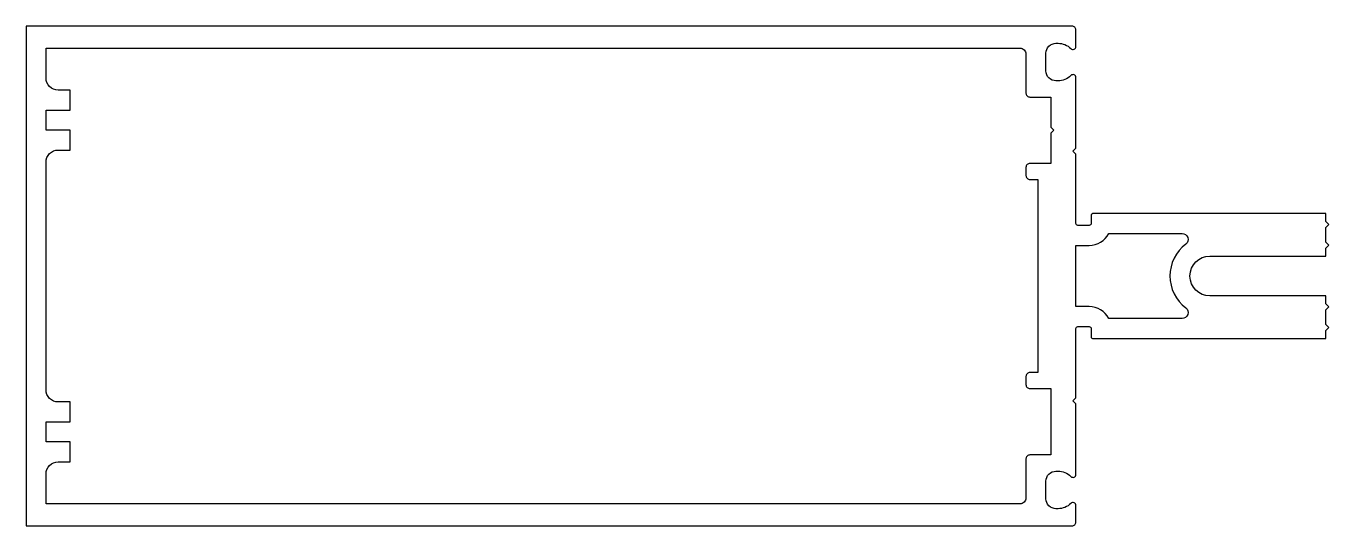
# Model space of a CAD drawing. Extents: x 514 to 723, y 315 to 349.
# Drawn here: x 716.84 to 723.35, y 333.53 to 336.03 of the extents above; entities that cross this region are included whole.
import ezdxf

# ---------------------------------------------------------------- set-up
doc = ezdxf.new("R2010")
doc.units = 0
doc.header["$MEASUREMENT"] = 0
doc.layers.add('SHAPE', color=7, linetype='Continuous')

msp = doc.modelspace()

# ---------------------------------------------------------------- linework, layer by layer
at = {"layer": 'SHAPE'}
for points in [[(723.3398, 334.64), (723.3398, 334.68), (722.7598, 334.68, -1), (722.7598, 334.88), (723.3398, 334.88), (723.3398, 334.92), (723.3548, 334.935), (723.3398, 334.95), (723.3398, 335.023), (723.3548, 335.038), (723.3398, 335.053), (723.3398, 335.093), (722.1758, 335.093, 0.414214), (722.1658, 335.083), (722.1658, 335.043, -0.414214), (722.1558, 335.033), (722.0998, 335.033, -0.414214), (722.0898, 335.043), (722.0898, 335.39), (722.0748, 335.405), (722.0898, 335.42), (722.0898, 335.772, 0.669376), (722.0642, 335.7826, -0.199773), (722.0003, 335.756), (721.9898, 335.756, -0.414214), (721.9398, 335.806), (721.9398, 335.894, -0.414214), (721.9898, 335.944), (722.0003, 335.944, -0.199773), (722.0642, 335.9174, 0.669376), (722.0898, 335.928), (722.0898, 336.01, 0.414214), (722.0698, 336.03), (716.8398, 336.03), (716.8398, 333.53), (722.0698, 333.53, 0.414214), (722.0898, 333.55), (722.0898, 333.632, 0.669376), (722.0642, 333.6426, -0.199773), (722.0003, 333.616), (721.9898, 333.616, -0.414214), (721.9398, 333.666), (721.9398, 333.754, -0.414214), (721.9898, 333.804), (722.0003, 333.804, -0.199773), (722.0642, 333.7774, 0.669376), (722.0898, 333.788), (722.0898, 334.14), (722.0748, 334.155), (722.0898, 334.17), (722.0898, 334.517, -0.414214), (722.0998, 334.527), (722.1558, 334.527, -0.414214), (722.1658, 334.517), (722.1658, 334.477, 0.414214), (722.1758, 334.467), (723.3398, 334.467), (723.3398, 334.507), (723.3548, 334.522), (723.3398, 334.537), (723.3398, 334.61), (723.3548, 334.625)], [(721.8398, 333.865), (721.8398, 333.67, -0.414214), (721.8098, 333.64), (716.9398, 333.64), (716.9398, 333.79, -0.414214), (716.9998, 333.85), (717.0598, 333.85), (717.0598, 333.95), (716.9398, 333.95), (716.9398, 334.05), (717.0598, 334.05), (717.0598, 334.15), (716.9998, 334.15, -0.414214), (716.9398, 334.21), (716.9398, 335.35, -0.414214), (716.9998, 335.41), (717.0598, 335.41), (717.0598, 335.51), (716.9398, 335.51), (716.9398, 335.61), (717.0598, 335.61), (717.0598, 335.71), (716.9998, 335.71, -0.414214), (716.9398, 335.77), (716.9398, 335.92), (721.8098, 335.92, -0.414214), (721.8398, 335.89), (721.8398, 335.695, 0.414214), (721.8598, 335.675), (721.9648, 335.675), (721.9648, 335.524), (721.9798, 335.509), (721.9648, 335.494), (721.9648, 335.343), (721.8598, 335.343, 0.414214), (721.8398, 335.323), (721.8398, 335.283, 0.414214), (721.8598, 335.263), (721.8998, 335.263), (721.8998, 334.297), (721.8598, 334.297, 0.414214), (721.8398, 334.277), (721.8398, 334.237, 0.414214), (721.8598, 334.217), (721.9648, 334.217), (721.9648, 333.885), (721.8598, 333.885, 0.414214)], [(722.6387, 334.6209, -0.718023), (722.6205, 334.567), (722.2538, 334.567, 0.281861), (722.1558, 334.627), (722.0898, 334.627), (722.0898, 334.933), (722.1558, 334.933, 0.281861), (722.2538, 334.993), (722.6205, 334.993, -0.718023), (722.6387, 334.9392, 0.495501)]]:
    msp.add_lwpolyline(points, format="xyb", close=True, dxfattribs=at)

doc.saveas('drawing.dxf')
